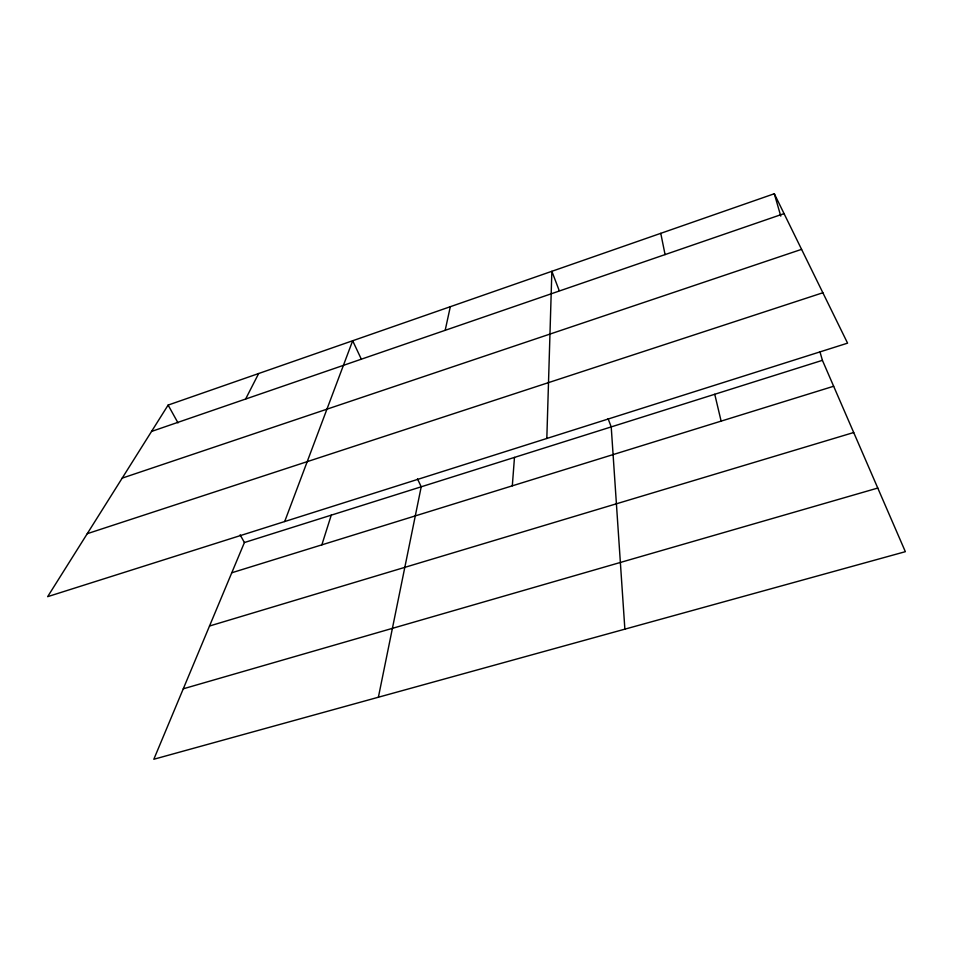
<?xml version="1.0" encoding="UTF-8"?>
<svg xmlns="http://www.w3.org/2000/svg" width="953" height="953" viewBox="0 0 953 953"><rect width="100%" height="100%" fill="white"/><g stroke="black" fill="none" stroke-linecap="round" stroke-linejoin="round"><path stroke-width="1.43" d="M546.819 438.463L551.858 271.295L559.173 290.486M512.309 485.839L514.477 457.404M378.389 697.227L421.214 486.804L417.485 478.859M445.182 330.31L450.316 306.699M321.852 544.854L331.251 515.156M284.685 521.541L352.67 340.745L361.33 359.198M822.415 360.329L244.409 542.531L153.826 759.255L905.35 551.68L822.415 360.329L819.949 351.788M245.612 399.045L258.668 373.516M168.121 405.085L47.65 596.661L847.574 343.151L774.312 193.745L168.121 405.085L178.008 422.894M151.551 431.435L784.057 213.615M122.187 478.132L801.58 249.352M87.247 533.692L822.868 292.762M231.77 572.765L833.661 386.251M209.517 626.014L853.709 432.519M183.274 688.805L877.773 488.055M240.132 534.836L244.409 542.531M608.085 418.689L611.218 426.896L624.87 629.147M774.312 193.745L780.769 216.117M714.75 394.268L721.123 421.131M660.763 233.33L665.075 254.594"/></g></svg>
